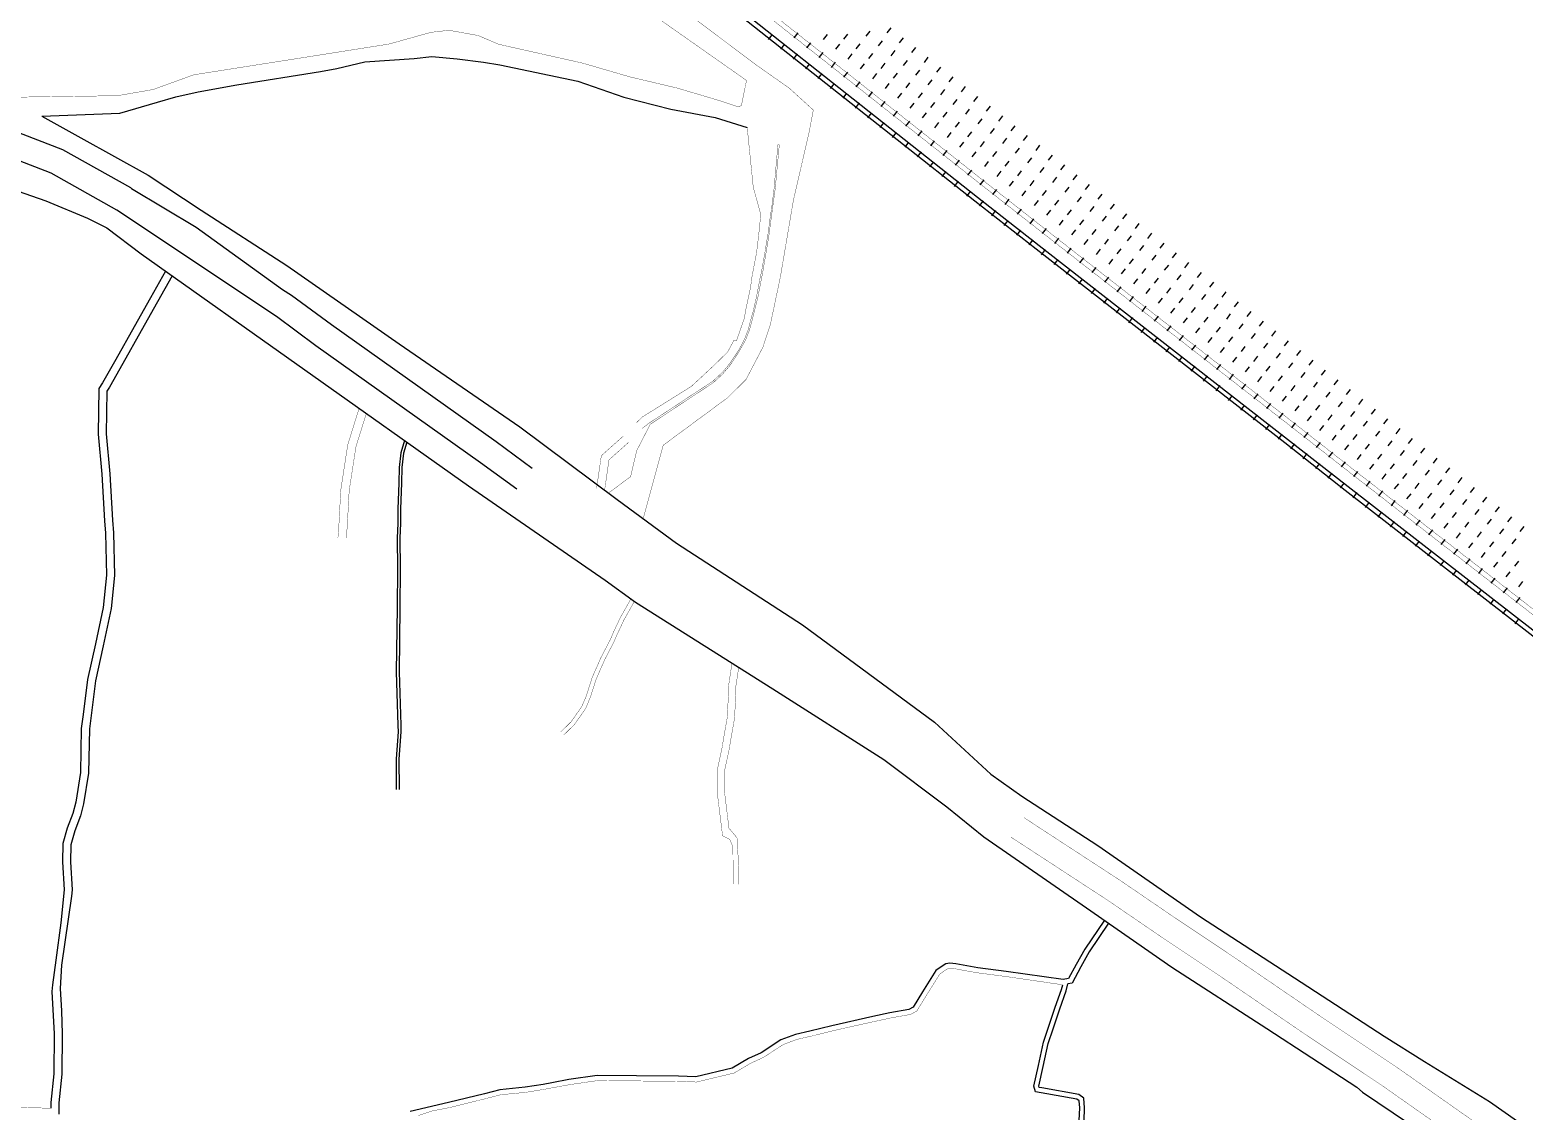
# Model space of a CAD drawing. Header units: metres. Extents: x 375792 to 378704, y 2469502 to 2471712.
# Drawn here: x 377932.6 to 378405.4, y 2470452.8 to 2470795 of the extents above; entities that cross this region are included whole.
import ezdxf

# ---------------------------------------------------------------- set-up
doc = ezdxf.new("R2010")
doc.units = ezdxf.units.M
doc.header["$MEASUREMENT"] = 0
doc.layers.add('DLSS', color=1, linetype='Continuous')

msp = doc.modelspace()

# ---------------------------------------------------------------- linework, layer by layer
at = {"layer": 'DLSS', "linetype": 'Continuous', "flags": 128}
for points, elevation in [([(377959.03, 2470986.89, 0.00000202, 0.00000202, 0), (377977.95, 2470972.44, 0.00000201, 0.00000201, 0), (378002.2, 2470953.49, 0.00000201, 0.00000201, 0), (378025.7, 2470934.93, 0.00000201, 0.00000201, 0), (378048.19, 2470917.22, 0.00000201, 0.00000201, 0), (378065.53, 2470903.5, 0.00000201, 0.00000201, 0), (378080.98, 2470891.2, 0.00000201, 0.00000201, 0), (378106.6, 2470871.1, 0.00000201, 0.00000201, 0), (378135.53, 2470848.31, 0.00000201, 0.00000201, 0), (378167.22, 2470823.37, 0.00000201, 0.00000201, 0), (378199.67, 2470797.59, 0.00000201, 0.00000201, 0), (378257.62, 2470751.9, 0.00000201, 0.00000201, 0), (378302.64, 2470716.45, 0.00000201, 0.00000201, 0), (378359.26, 2470671.98, 0.00000201, 0.00000201, 0), (378382.91, 2470653.27, 0.00000201, 0.00000201, 0), (378407.16, 2470634.22, 0.00000201, 0.00000201, 0), (378443.02, 2470605.95, 0.00000201, 0.00000201, 0), (378472.38, 2470583.85, 0.00000201, 0.00000201, 0), (378494.01, 2470568.93, 0.00000201, 0.00000201, 0), (378526.69, 2470548.07, 0.00000201, 0.00000201, 0), (378556.13, 2470531.28, 0.00000201, 0.00000201, 0), (378590.92, 2470513.31, 0.00000201, 0.00000201, 0), (378619.96, 2470499.89, 0.00000201, 0.00000201, 0), (378620.72, 2470499.57, 0.00000201, 0.00000201, 0)], 18.29), ([(377959.76, 2470988.14, 0.00000202, 0.00000202, 0), (377978.83, 2470973.57, 0.00000201, 0.00000201, 0), (378003.09, 2470954.62, 0.00000201, 0.00000201, 0), (378026.59, 2470936.05, 0.00000201, 0.00000201, 0), (378049.08, 2470918.34, 0.00000201, 0.00000201, 0), (378066.43, 2470904.62, 0.00000201, 0.00000201, 0), (378081.87, 2470892.32, 0.00000201, 0.00000201, 0), (378107.48, 2470872.23, 0.00000201, 0.00000201, 0), (378136.42, 2470849.44, 0.00000201, 0.00000201, 0), (378168.11, 2470824.49, 0.00000201, 0.00000201, 0), (378200.56, 2470798.71, 0.00000201, 0.00000201, 0), (378258.51, 2470753.03, 0.00000201, 0.00000201, 0), (378303.52, 2470717.57, 0.00000201, 0.00000201, 0), (378360.14, 2470673.11, 0.00000201, 0.00000201, 0), (378383.79, 2470654.39, 0.00000201, 0.00000201, 0), (378408.05, 2470635.35, 0.00000201, 0.00000201, 0), (378443.9, 2470607.09, 0.00000201, 0.00000201, 0), (378473.22, 2470585.01, 0.00000201, 0.00000201, 0), (378494.81, 2470570.13, 0.00000201, 0.00000201, 0), (378527.44, 2470549.3, 0.00000201, 0.00000201, 0), (378556.81, 2470532.55, 0.00000201, 0.00000201, 0), (378591.55, 2470514.59, 0.00000201, 0.00000201, 0), (378620.54, 2470501.2, 0.00000201, 0.00000201, 0), (378621.77, 2470500.68, 0.00000201, 0.00000201, 0)], 18.29), ([(377956.28, 2470982.37, 0.00000201, 0.00000201, 0), (377970.55, 2470971.06, 0.00000201, 0.00000201, 0), (378000.69, 2470947.63, 0.00000201, 0.00000201, 0), (378020.92, 2470931.48, 0.00000201, 0.00000201, 0), (378043.62, 2470913.68, 0.00000201, 0.00000201, 0), (378063.93, 2470897.81, 0.00000201, 0.00000201, 0), (378084.98, 2470881.43, 0.00000201, 0.00000201, 0), (378102.83, 2470867.22, 0.00000201, 0.00000201, 0), (378123.34, 2470851.31, 0.00000201, 0.00000201, 0), (378145.66, 2470833.69, 0.00000201, 0.00000201, 0), (378165.99, 2470817.79, 0.00000201, 0.00000201, 0), (378188.78, 2470799.97, 0.00000201, 0.00000201, 0), (378210.54, 2470782.8, 0.00000201, 0.00000201, 0), (378232.67, 2470765.52, 0.00000201, 0.00000201, 0), (378257.16, 2470746.31, 0.00000201, 0.00000201, 0), (378284.75, 2470724.76, 0.00000201, 0.00000201, 0), (378304.46, 2470709.14, 0.00000201, 0.00000201, 0), (378331.85, 2470687.63, 0.00000201, 0.00000201, 0), (378355.49, 2470669.11, 0.00000201, 0.00000201, 0), (378378.82, 2470650.72, 0.00000201, 0.00000201, 0), (378401.49, 2470632.79, 0.00000201, 0.00000201, 0), (378420.91, 2470617.44, 0.00000201, 0.00000201, 0)], 11.64), ([(377957.05, 2470983.59, 0.00000201, 0.00000201, 0), (377971.43, 2470972.19, 0.00000201, 0.00000201, 0), (378001.57, 2470948.75, 0.00000201, 0.00000201, 0), (378021.81, 2470932.61, 0.00000201, 0.00000201, 0), (378044.5, 2470914.81, 0.00000201, 0.00000201, 0), (378064.81, 2470898.95, 0.00000201, 0.00000201, 0), (378085.87, 2470882.55, 0.00000201, 0.00000201, 0), (378103.72, 2470868.35, 0.00000201, 0.00000201, 0), (378124.22, 2470852.44, 0.00000201, 0.00000201, 0), (378146.55, 2470834.82, 0.00000201, 0.00000201, 0), (378166.87, 2470818.92, 0.00000201, 0.00000201, 0), (378189.67, 2470801.1, 0.00000201, 0.00000201, 0), (378211.42, 2470783.93, 0.00000201, 0.00000201, 0), (378233.56, 2470766.65, 0.00000201, 0.00000201, 0), (378258.04, 2470747.44, 0.00000201, 0.00000201, 0), (378285.64, 2470725.89, 0.00000201, 0.00000201, 0), (378305.34, 2470710.27, 0.00000201, 0.00000201, 0), (378332.73, 2470688.76, 0.00000201, 0.00000201, 0), (378356.38, 2470670.24, 0.00000201, 0.00000201, 0), (378379.71, 2470651.85, 0.00000201, 0.00000201, 0), (378402.38, 2470633.92, 0.00000201, 0.00000201, 0), (378421.8, 2470618.57, 0.00000201, 0.00000201, 0)], 11.64), ([(377953.6, 2470978.07, 0.00000201, 0.00000201, 0), (377996.68, 2470944.41, 0.00000201, 0.00000201, 0), (378026.3, 2470921.02, 0.00000201, 0.00000201, 0), (378059, 2470895.32, 0.00000201, 0.00000201, 0), (378091.61, 2470869.84, 0.00000201, 0.00000201, 0), (378122.37, 2470845.56, 0.00000201, 0.00000201, 0), (378150.18, 2470823.79, 0.00000201, 0.00000201, 0), (378179.67, 2470800.54, 0.00000201, 0.00000201, 0), (378204.81, 2470780.88, 0.00000201, 0.00000201, 0), (378231.43, 2470759.82, 0.00000201, 0.00000201, 0), (378260.82, 2470736.76, 0.00000201, 0.00000201, 0), (378285.5, 2470717.4, 0.00000201, 0.00000201, 0), (378307.69, 2470699.94, 0.00000201, 0.00000201, 0), (378331.21, 2470681.46, 0.00000201, 0.00000201, 0), (378351.91, 2470665.16, 0.00000201, 0.00000201, 0), (378377.04, 2470645.44, 0.00000201, 0.00000201, 0), (378401.07, 2470626.63, 0.00000201, 0.00000201, 0), (378422.42, 2470609.84, 0.00000201, 0.00000201, 0)], 11.56), ([(377954.36, 2470979.29, 0.00000201, 0.00000201, 0), (377997.57, 2470945.54, 0.00000201, 0.00000201, 0), (378027.19, 2470922.15, 0.00000201, 0.00000201, 0), (378059.88, 2470896.45, 0.00000201, 0.00000201, 0), (378092.49, 2470870.97, 0.00000201, 0.00000201, 0), (378123.26, 2470846.69, 0.00000201, 0.00000201, 0), (378151.06, 2470824.92, 0.00000201, 0.00000201, 0), (378180.56, 2470801.67, 0.00000201, 0.00000201, 0), (378205.69, 2470782, 0.00000201, 0.00000201, 0), (378232.32, 2470760.95, 0.00000201, 0.00000201, 0), (378261.7, 2470737.89, 0.00000201, 0.00000201, 0), (378286.39, 2470718.53, 0.00000201, 0.00000201, 0), (378308.58, 2470701.07, 0.00000201, 0.00000201, 0), (378332.09, 2470682.59, 0.00000201, 0.00000201, 0), (378352.8, 2470666.29, 0.00000201, 0.00000201, 0), (378377.93, 2470646.57, 0.00000201, 0.00000201, 0), (378401.95, 2470627.76, 0.00000201, 0.00000201, 0), (378423.3, 2470610.97, 0.00000201, 0.00000201, 0)], 11.56), ([(377949.57, 2470971.62, 0.1, 0.1, 0), (377961.1, 2470962.5, 0.1, 0.1, 0), (378063.81, 2470881.73, 0.1, 0.1, 0), (378124.76, 2470833.8, 0.1, 0.1, 0), (378160.96, 2470805.22, 0.1, 0.1, 0), (378234.65, 2470747.01, 0.1, 0.1, 0), (378256.52, 2470729.86, 0.1, 0.1, 0), (378332.69, 2470670.49, 0.1, 0.1, 0), (378351.86, 2470655.49, 0.1, 0.1, 0), (378440.44, 2470586.7, 0.1, 0.1, 0), (378485.4, 2470554.01, 0.1, 0.1, 0), (378523.57, 2470529.13, 0.1, 0.1, 0), (378553.24, 2470511.72, 0.1, 0.1, 0), (378568.83, 2470503.9, 0.1, 0.1, 0), (378582.16, 2470498.13, 0.1, 0.1, 0), (378600.55, 2470490.22, 0.1, 0.1, 0), (378606.74, 2470487.61, 0.1, 0.1, 0), (378608.79, 2470486.78, 0.1, 0.1, 0)], 12.62), ([(377951.59, 2470974.85, 0.00000201, 0.00000201, 0), (377966.68, 2470963.02, 0.00000201, 0.00000201, 0), (377990.96, 2470944.03, 0.00000201, 0.00000201, 0), (378016.99, 2470923.31, 0.00000201, 0.00000201, 0), (378036.38, 2470908.19, 0.00000201, 0.00000201, 0), (378059.61, 2470889.82, 0.00000201, 0.00000201, 0), (378075.68, 2470877.3, 0.00000201, 0.00000201, 0), (378097.77, 2470859.64, 0.00000201, 0.00000201, 0), (378118.1, 2470843.86, 0.00000201, 0.00000201, 0), (378140.23, 2470826.38, 0.00000201, 0.00000201, 0), (378161.08, 2470810.02, 0.00000201, 0.00000201, 0), (378182.86, 2470792.93, 0.00000201, 0.00000201, 0), (378200.45, 2470778.96, 0.00000201, 0.00000201, 0), (378220.91, 2470762.79, 0.00000201, 0.00000201, 0), (378244.66, 2470744.23, 0.00000201, 0.00000201, 0), (378264.67, 2470728.55, 0.00000201, 0.00000201, 0), (378286.48, 2470711.34, 0.00000201, 0.00000201, 0), (378308.82, 2470693.63, 0.00000201, 0.00000201, 0), (378324.25, 2470681.52, 0.00000201, 0.00000201, 0), (378344, 2470666, 0.00000201, 0.00000201, 0), (378362.08, 2470651.97, 0.00000201, 0.00000201, 0), (378375.53, 2470641.13, 0.00000201, 0.00000201, 0), (378396.91, 2470624.38, 0.00000201, 0.00000201, 0), (378414.04, 2470611.04, 0.00000201, 0.00000201, 0)], 11.5), ([(377952.35, 2470976.08, 0.00000201, 0.00000201, 0), (377967.57, 2470964.14, 0.00000201, 0.00000201, 0), (377991.85, 2470945.15, 0.00000201, 0.00000201, 0), (378017.88, 2470924.44, 0.00000201, 0.00000201, 0), (378037.27, 2470909.32, 0.00000201, 0.00000201, 0), (378060.49, 2470890.95, 0.00000201, 0.00000201, 0), (378076.57, 2470878.43, 0.00000201, 0.00000201, 0), (378098.66, 2470860.76, 0.00000201, 0.00000201, 0), (378118.98, 2470844.99, 0.00000201, 0.00000201, 0), (378141.11, 2470827.5, 0.00000201, 0.00000201, 0), (378161.96, 2470811.15, 0.00000201, 0.00000201, 0), (378183.75, 2470794.06, 0.00000201, 0.00000201, 0), (378201.34, 2470780.09, 0.00000201, 0.00000201, 0), (378221.8, 2470763.92, 0.00000201, 0.00000201, 0), (378245.54, 2470745.36, 0.00000201, 0.00000201, 0), (378265.56, 2470729.68, 0.00000201, 0.00000201, 0), (378287.37, 2470712.47, 0.00000201, 0.00000201, 0), (378309.71, 2470694.76, 0.00000201, 0.00000201, 0), (378325.14, 2470682.65, 0.00000201, 0.00000201, 0), (378344.89, 2470667.13, 0.00000201, 0.00000201, 0), (378362.97, 2470653.1, 0.00000201, 0.00000201, 0), (378376.43, 2470642.26, 0.00000201, 0.00000201, 0), (378397.79, 2470625.51, 0.00000201, 0.00000201, 0), (378414.92, 2470612.17, 0.00000201, 0.00000201, 0)], 11.5), ([(377948.8, 2470970.39, 0.1, 0.1, 0), (377960.21, 2470961.37, 0.1, 0.1, 0), (378062.92, 2470880.6, 0.1, 0.1, 0), (378123.87, 2470832.67, 0.1, 0.1, 0), (378160.07, 2470804.09, 0.1, 0.1, 0), (378233.76, 2470745.88, 0.1, 0.1, 0), (378255.63, 2470728.73, 0.1, 0.1, 0), (378331.81, 2470669.36, 0.1, 0.1, 0), (378350.98, 2470654.35, 0.1, 0.1, 0), (378439.58, 2470585.55, 0.1, 0.1, 0), (378484.59, 2470552.83, 0.1, 0.1, 0), (378522.82, 2470527.91, 0.1, 0.1, 0), (378552.56, 2470510.45, 0.1, 0.1, 0), (378568.22, 2470502.6, 0.1, 0.1, 0), (378581.59, 2470496.81, 0.1, 0.1, 0), (378599.99, 2470488.9, 0.1, 0.1, 0), (378606.2, 2470486.28, 0.1, 0.1, 0), (378607.74, 2470485.66, 0.1, 0.1, 0)], 12.28), ([(378162.96, 2470783.51, 0.1, 0.1, 0), (378121.7, 2470814.38, 0.1, 0.1, 0), (378077.06, 2470846.68, 0.1, 0.1, 0), (378052.05, 2470864.61, 0.1, 0.1, 0), (378023.77, 2470883.41, 0.1, 0.1, 0), (377989.28, 2470910.14, 0.1, 0.1, 0), (377953.93, 2470940.22, 0.1, 0.1, 0), (377937.34, 2470952.04, 0.1, 0.1, 0)], 9.68), ([(378159.37, 2470778.96, 0.1, 0.1, 0), (378117.46, 2470808.41, 0.1, 0.1, 0), (378072.79, 2470840.74, 0.1, 0.1, 0), (378047.7, 2470858.22, 0.1, 0.1, 0), (378019.49, 2470877.47, 0.1, 0.1, 0), (377984.67, 2470904.46, 0.1, 0.1, 0), (377952.26, 2470931.59, 0.1, 0.1, 0), (377933.49, 2470945.88, 0.1, 0.1, 0)], 9.68), ([(377914.61, 2470773.47, 0.1, 0.1, 0), (377960.31, 2470774.13, 0.1, 0.1, 0), (377971.58, 2470776.08, 0.1, 0.1, 0), (377984.48, 2470780.75, 0.1, 0.1, 0), (378023.86, 2470786.94, 0.1, 0.1, 0), (378046.25, 2470790.48, 0.1, 0.1, 0), (378059.5, 2470794.18, 0.1, 0.1, 0), (378065.23, 2470794.84, 0.1, 0.1, 0), (378074.5, 2470793.17, 0.1, 0.1, 0), (378081.01, 2470790.39, 0.1, 0.1, 0), (378107.49, 2470784.45, 0.1, 0.1, 0), (378122.46, 2470780.09, 0.1, 0.1, 0), (378137.43, 2470776.55, 0.1, 0.1, 0), (378151.1, 2470772.5, 0.1, 0.1, 0), (378156.79, 2470770.6, 0.1, 0.1, 0), (378157.77, 2470771.05, 0.1, 0.1, 0), (378159.37, 2470778.96, 0.1, 0.1, 0)], 9.6), ([(378162.96, 2470783.51, 0.1, 0.1, 0), (378172.93, 2470776.49, 0.1, 0.1, 0), (378180.51, 2470769.6, 0.1, 0.1, 0), (378179.14, 2470762.34, 0.1, 0.1, 0), (378174.23, 2470741.13, 0.1, 0.1, 0)], 9.96), ([(378115.96, 2470648.6, 0.1, 0.1, 0), (378122.69, 2470653.57, 0.1, 0.1, 0), (378124.63, 2470661.82, 0.1, 0.1, 0), (378128.9, 2470670.12, 0.1, 0.1, 0), (378149.01, 2470683.43, 0.1, 0.1, 0), (378151.8, 2470686.04, 0.1, 0.1, 0), (378151.8, 2470686.04, 0.1, 0.1, 0), (378154.24, 2470688.89, 0.1, 0.1, 0), (378156.79, 2470692.78, 0.1, 0.1, 0), (378159.08, 2470696.83, 0.1, 0.1, 0), (378160.34, 2470700.05, 0.1, 0.1, 0), (378160.34, 2470700.05, 0.1, 0.1, 0), (378160.34, 2470700.05, 0.1, 0.1, 0), (378161.21, 2470703.33, 0.1, 0.1, 0), (378163.01, 2470710.54, 0.1, 0.1, 0), (378164.51, 2470718.29, 0.1, 0.1, 0), (378165.39, 2470723.43, 0.1, 0.1, 0), (378166.43, 2470729.71, 0.1, 0.1, 0), (378167.51, 2470737.75, 0.1, 0.1, 0), (378168.46, 2470744.71, 0.1, 0.1, 0), (378169.75, 2470758.55, 0.1, 0.1, 0), (378169.31, 2470758.59, 0.1, 0.1, 0)], 9.16), ([(378126.66, 2470640.25, 0.1, 0.1, 0), (378133, 2470663.51, 0.1, 0.1, 0), (378153.45, 2470678.6, 0.1, 0.1, 0), (378159.22, 2470684.33, 0.1, 0.1, 0), (378164.55, 2470694.52, 0.1, 0.1, 0), (378166.94, 2470701.79, 0.1, 0.1, 0), (378170.09, 2470716.76, 0.1, 0.1, 0), (378174.23, 2470741.13, 0.1, 0.1, 0)], 9.16)]:
    msp.add_lwpolyline(points, format="xyseb", dxfattribs=dict(at, elevation=elevation))
for points in [[(378604.71, 2470482.4), (378598.72, 2470484.92), (378580.33, 2470492.83), (378566.96, 2470498.62), (378551.3, 2470506.47), (378521.56, 2470523.93), (378483.33, 2470548.85), (378438.32, 2470581.57), (378349.72, 2470650.37), (378330.55, 2470665.38), (378254.37, 2470724.75), (378232.5, 2470741.9), (378158.81, 2470800.11), (378122.61, 2470828.69), (378061.66, 2470876.62), (377958.95, 2470957.39), (377946.72, 2470967.06)], [(378603.68, 2470481.28), (378598.16, 2470483.6), (378579.76, 2470491.51), (378566.35, 2470497.32), (378550.61, 2470505.21), (378520.8, 2470522.71), (378482.51, 2470547.66), (378437.45, 2470580.42), (378348.83, 2470649.24), (378329.67, 2470664.24), (378253.49, 2470723.62), (378231.61, 2470740.77), (378157.92, 2470798.99), (378121.72, 2470827.57), (378060.77, 2470875.49), (377958.06, 2470956.26), (377945.96, 2470965.84)], [(378166.37, 2470791.93), (378167.63, 2470793.53)], [(378175.65, 2470794), (378174.39, 2470792.4)], [(378170.29, 2470788.83), (378171.55, 2470790.43)], [(378174.21, 2470785.73), (378175.48, 2470787.33)], [(378179.58, 2470790.9), (378178.32, 2470789.3)], [(378183.5, 2470787.8), (378182.24, 2470786.2)], [(377832.91, 2470785.94), (377846.67, 2470784.71), (377862.55, 2470781.12), (377883.24, 2470776.06), (377903.62, 2470770.65), (377927.12, 2470763.27), (377942.93, 2470757.16), (377964.46, 2470745.05), (377964.81, 2470744.81), (377985.24, 2470732.51), (378012.57, 2470712.79), (378015.4, 2470711.06), (378028.02, 2470701.69), (378080.11, 2470664.7), (378091.58, 2470656.3)], [(378178.14, 2470782.63), (378179.4, 2470784.23)], [(378187.42, 2470784.7), (378186.16, 2470783.1)], [(378182.06, 2470779.53), (378183.32, 2470781.13)], [(378185.99, 2470776.43), (378187.25, 2470778.03)], [(378191.35, 2470781.6), (378190.09, 2470780)], [(378195.27, 2470778.5), (378194.01, 2470776.9)], [(378189.91, 2470773.34), (378191.17, 2470774.93)], [(378199.19, 2470775.4), (378197.93, 2470773.8)], [(378193.83, 2470770.24), (378195.09, 2470771.83)], [(378197.76, 2470767.14), (378199.02, 2470768.73)], [(378203.12, 2470772.3), (378201.86, 2470770.7)], [(378207.04, 2470769.2), (378205.78, 2470767.61)], [(377936.42, 2470767.69), (377948.72, 2470760.81), (377970.07, 2470749.02), (377986.8, 2470737.93), (378013.95, 2470720.37), (378049.49, 2470695.64), (378087.69, 2470669.32), (378118.41, 2470646.37), (378137.25, 2470632.57), (378177.06, 2470606.69), (378218.91, 2470575.87), (378236.69, 2470559.41), (378246.54, 2470552.5), (378270.54, 2470536.91), (378303.01, 2470514.24), (378332.79, 2470495.02), (378361.14, 2470476.49), (378373.89, 2470468.56), (378394.44, 2470455.9), (378403.34, 2470449.67)], [(378201.68, 2470764.04), (378202.94, 2470765.63)], [(378210.96, 2470766.1), (378209.7, 2470764.51)], [(378205.6, 2470760.94), (378206.86, 2470762.53)], [(378209.53, 2470757.84), (378210.79, 2470759.44)], [(378214.89, 2470763), (378213.63, 2470761.41)], [(378218.81, 2470759.9), (378217.55, 2470758.31)], [(378213.45, 2470754.74), (378214.71, 2470756.34)], [(378222.74, 2470756.8), (378221.47, 2470755.21)], [(378217.37, 2470751.64), (378218.63, 2470753.24)], [(378221.3, 2470748.54), (378222.56, 2470750.14)], [(378226.66, 2470753.7), (378225.4, 2470752.11)], [(378230.58, 2470750.61), (378229.32, 2470749.01)], [(377926.48, 2470744.77), (377937.65, 2470740.9), (377950.85, 2470735.39), (377956.92, 2470732.28), (377967.83, 2470724.1), (378071.42, 2470650.68), (378114.66, 2470620.83), (378124.3, 2470613.82), (378167.75, 2470586.49), (378202.82, 2470564.1), (378222.8, 2470549.1), (378234.43, 2470539.58), (378266.94, 2470517.19), (378293.96, 2470498.4), (378324.04, 2470479), (378352.54, 2470460.36), (378354.3, 2470458.84), (378368.82, 2470449.03)], [(378225.22, 2470745.44), (378226.48, 2470747.04)], [(378234.51, 2470747.51), (378233.24, 2470745.91)], [(378238.43, 2470744.42), (378237.18, 2470742.82)], [(378229.14, 2470742.34), (378230.4, 2470743.94)], [(378233.08, 2470739.24), (378234.33, 2470740.85)], [(378242.37, 2470741.34), (378241.11, 2470739.74)], [(378237.01, 2470736.16), (378238.27, 2470737.76)], [(378246.3, 2470738.25), (378245.05, 2470736.65)], [(378250.24, 2470735.17), (378248.98, 2470733.57)], [(378240.95, 2470733.07), (378242.2, 2470734.67)], [(378244.88, 2470729.99), (378246.14, 2470731.59)], [(378254.17, 2470732.08), (378252.92, 2470730.48)], [(378248.81, 2470726.9), (378250.07, 2470728.5)], [(378258.11, 2470729), (378256.86, 2470727.4)], [(378262.05, 2470725.93), (378260.8, 2470724.32)], [(378252.75, 2470723.82), (378254, 2470725.42)], [(378256.7, 2470720.74), (378257.95, 2470722.34)], [(378265.99, 2470722.86), (378264.74, 2470721.25)], [(377975.5, 2470718.66), (377970.79, 2470710.17), (377965.64, 2470700.96), (377959.78, 2470690.65), (377955.6, 2470683.26), (377954.39, 2470681.48), (377954.25, 2470667.02), (377955.4, 2470654.33), (377956.21, 2470639.61), (377956.5, 2470635.69), (377956.88, 2470622.45), (377955.8, 2470612.22), (377953.32, 2470600.64), (377950.88, 2470589.43), (377949.52, 2470578.3), (377948.88, 2470573.94), (377948.58, 2470559.99), (377947.11, 2470550.55), (377946.16, 2470547.02), (377944.45, 2470542.34), (377943.06, 2470537.49), (377942.92, 2470531.66), (377943.41, 2470522.87), (377942.37, 2470512.37), (377940.8, 2470500.57), (377939.78, 2470492.8), (377939.59, 2470490.7), (377940.29, 2470477.26), (377940.2, 2470464.62), (377939.25, 2470455.56), (377939.22, 2470453.73)], [(377977.6, 2470717.17), (377973.01, 2470708.93), (377967.86, 2470699.71), (377961.99, 2470689.39), (377957.76, 2470681.91), (377956.93, 2470680.68), (377956.8, 2470667.12), (377957.94, 2470654.52), (377958.76, 2470639.77), (377959.04, 2470635.82), (377959.43, 2470622.35), (377958.32, 2470611.82), (377955.81, 2470600.1), (377953.39, 2470589), (377952.05, 2470577.96), (377951.43, 2470573.73), (377951.13, 2470559.77), (377949.61, 2470550.03), (377948.6, 2470546.25), (377946.87, 2470541.55), (377945.6, 2470537.1), (377945.47, 2470531.7), (377945.97, 2470522.81), (377945.77, 2470520.87), (377942.66, 2470498.98), (377942.23, 2470491.59), (377942.61, 2470484.54), (377942.84, 2470477.32), (377942.75, 2470464.48), (377941.8, 2470455.4), (377941.74, 2470451.87)], [(378260.64, 2470717.66), (378261.89, 2470719.27)], [(378264.58, 2470714.59), (378265.83, 2470716.2)], [(378269.94, 2470719.78), (378268.69, 2470718.18)], [(378273.88, 2470716.71), (378272.63, 2470715.1)], [(378268.53, 2470711.52), (378269.78, 2470713.12)], [(378277.82, 2470713.63), (378276.57, 2470712.03)], [(378272.47, 2470708.44), (378273.72, 2470710.05)], [(378276.41, 2470705.37), (378277.66, 2470706.97)], [(378281.77, 2470710.56), (378280.52, 2470708.96)], [(378285.71, 2470707.49), (378284.46, 2470705.88)], [(378280.36, 2470702.3), (378281.61, 2470703.9)], [(378289.65, 2470704.41), (378288.4, 2470702.81)], [(378284.3, 2470699.22), (378285.55, 2470700.83)], [(378288.24, 2470696.15), (378289.49, 2470697.75)], [(378293.6, 2470701.34), (378292.35, 2470699.73)], [(378297.54, 2470698.27), (378296.29, 2470696.66)], [(378292.19, 2470693.07), (378293.44, 2470694.68)], [(378301.49, 2470695.19), (378300.23, 2470693.59)], [(378296.13, 2470690), (378297.38, 2470691.61)], [(378300.07, 2470686.93), (378301.33, 2470688.53)], [(378305.43, 2470692.12), (378304.18, 2470690.51)], [(378309.37, 2470689.04), (378308.12, 2470687.44)], [(378304.02, 2470683.85), (378305.27, 2470685.46)], [(378313.32, 2470685.97), (378312.07, 2470684.37)], [(378307.96, 2470680.78), (378309.21, 2470682.38)], [(378311.91, 2470677.71), (378313.16, 2470679.31)], [(378317.26, 2470682.9), (378316.01, 2470681.29)], [(378321.2, 2470679.82), (378319.95, 2470678.22)], [(378315.85, 2470674.63), (378317.1, 2470676.24)], [(378325.15, 2470676.75), (378323.9, 2470675.14)], [(378329.09, 2470673.68), (378327.84, 2470672.07)], [(378319.79, 2470671.56), (378321.04, 2470673.16)], [(378323.74, 2470668.48), (378324.99, 2470670.09)], [(378333.04, 2470670.6), (378331.78, 2470669)], [(378051.15, 2470665.04), (378049.97, 2470661.16), (378049.5, 2470656.49), (378049.33, 2470651.63), (378049.06, 2470643.33), (378049.02, 2470638.8), (378048.85, 2470634.22), (378048.91, 2470624.38), (378048.82, 2470612.17), (378048.56, 2470591.84), (378049.09, 2470574.89), (378049.17, 2470572.83), (378048.53, 2470564.26), (378048.56, 2470554.62)], [(378051.9, 2470664.52), (378050.82, 2470660.99), (378050.36, 2470656.43), (378050.19, 2470651.61), (378049.92, 2470643.32), (378049.88, 2470638.78), (378049.72, 2470634.2), (378049.77, 2470624.38), (378049.69, 2470612.16), (378049.43, 2470591.85), (378049.95, 2470574.92), (378050.03, 2470572.81), (378049.39, 2470564.23), (378049.43, 2470554.62)], [(378327.68, 2470665.41), (378328.93, 2470667.02)], [(378336.97, 2470667.52), (378335.72, 2470665.92)], [(378340.91, 2470664.44), (378339.66, 2470662.83)], [(378331.62, 2470662.34), (378332.87, 2470663.94)], [(378335.55, 2470659.25), (378336.81, 2470660.86)], [(378344.85, 2470661.35), (378343.59, 2470659.75)], [(378339.49, 2470656.17), (378340.75, 2470657.77)], [(378343.43, 2470653.09), (378344.68, 2470654.69)], [(378348.79, 2470658.27), (378347.53, 2470656.67)], [(378352.72, 2470655.2), (378351.47, 2470653.59)], [(378347.37, 2470650.01), (378348.62, 2470651.61)], [(378356.67, 2470652.13), (378355.42, 2470650.52)], [(378351.32, 2470646.93), (378352.57, 2470648.54)], [(378355.27, 2470643.87), (378356.51, 2470645.47)], [(378360.62, 2470649.06), (378359.37, 2470647.46)], [(378364.57, 2470646), (378363.32, 2470644.39)], [(378359.22, 2470640.8), (378360.46, 2470642.41)], [(378368.52, 2470642.93), (378367.27, 2470641.32)], [(378363.16, 2470637.73), (378364.41, 2470639.34)], [(378367.11, 2470634.67), (378368.36, 2470636.27)], [(378372.47, 2470639.86), (378371.22, 2470638.26)], [(378376.41, 2470636.8), (378375.17, 2470635.19)], [(378371.06, 2470631.6), (378372.31, 2470633.21)], [(378380.36, 2470633.73), (378379.12, 2470632.12)], [(378375.01, 2470628.53), (378376.26, 2470630.14)], [(378378.96, 2470625.46), (378380.21, 2470627.07)], [(378384.31, 2470630.66), (378383.06, 2470629.06)], [(378388.26, 2470627.6), (378387.01, 2470625.99)], [(378382.91, 2470622.4), (378384.16, 2470624.01)], [(378392.21, 2470624.53), (378390.96, 2470622.92)], [(378386.86, 2470619.33), (378388.11, 2470620.94)], [(378390.81, 2470616.26), (378392.06, 2470617.87)], [(378396.16, 2470621.46), (378394.91, 2470619.86)], [(378400.11, 2470618.4), (378398.86, 2470616.79)], [(378394.76, 2470613.2), (378396, 2470614.8)], [(378404.06, 2470615.33), (378402.81, 2470613.72)], [(378398.71, 2470610.13), (378399.95, 2470611.74)], [(378402.65, 2470607.06), (378403.9, 2470608.67)], [(378272.62, 2470513.25), (378266.42, 2470504.09), (378263.7, 2470499.25), (378261.31, 2470494.78), (378259.55, 2470494.41), (378241.52, 2470497.03), (378232.56, 2470498.2), (378227.98, 2470499.01), (378225.65, 2470499.47), (378223.7, 2470499.62), (378222.48, 2470499.39), (378220.93, 2470498.47), (378219.33, 2470497.28), (378215.08, 2470490.52), (378212.11, 2470485.71), (378210.77, 2470484.96), (378204.69, 2470483.88), (378199.36, 2470482.73), (378186.4, 2470479.83), (378179.42, 2470478.09), (378174.87, 2470477.08), (378170.26, 2470475.33), (378164.04, 2470471.27), (378160.03, 2470469.44), (378154.85, 2470466.39), (378143.38, 2470463.63), (378137.87, 2470463.84), (378124.55, 2470463.98), (378112.13, 2470464.09), (378103.17, 2470462.78), (378097.75, 2470461.81), (378094.98, 2470461.28), (378089.3, 2470460.35), (378081.29, 2470459.59), (378076.43, 2470458.33), (378065.05, 2470455.5), (378052.94, 2470452.7)], [(378273.94, 2470512.32), (378267.8, 2470503.24), (378265.12, 2470498.47), (378262.38, 2470493.35), (378261.05, 2470493.07)], [(378257.19, 2470419.87), (378258.35, 2470426.05), (378259.79, 2470429.53), (378261.26, 2470431.39), (378263.47, 2470436.16), (378264.3, 2470441.72), (378264.69, 2470449.82), (378264.81, 2470453.84), (378264.69, 2470456.08), (378263.93, 2470456.64), (378252.57, 2470458.63), (378250.79, 2470458.95), (378250.29, 2470460.67), (378251.73, 2470467.28), (378253.33, 2470474.58), (378254.93, 2470479.37), (378257.05, 2470485.66), (378259.07, 2470491.27), (378259.42, 2470492.79)], [(378266.21, 2470449.76), (378266.34, 2470453.85), (378266.17, 2470456.89), (378264.54, 2470458.08), (378252.83, 2470460.14), (378251.99, 2470460.28), (378251.86, 2470460.73), (378253.23, 2470466.95), (378254.8, 2470474.17), (378256.38, 2470478.88), (378258.49, 2470485.16), (378260.54, 2470490.84), (378261.05, 2470493.07)]]:
    msp.add_lwpolyline(points, dxfattribs=at)
for points, elevation in [([(378086.66, 2470649.58), (378075.24, 2470657.94), (378023.12, 2470694.94), (378010.6, 2470704.25), (377960.1, 2470737.94), (377939.37, 2470749.6), (377924.36, 2470755.39), (377901.3, 2470762.65), (377881.18, 2470767.98), (377860.64, 2470773.01), (377845.37, 2470776.45), (377832.17, 2470777.64), (377830.89, 2470777.78), (377810.15, 2470779.63), (377770.49, 2470782.16), (377738.56, 2470783.33), (377701.47, 2470786.3), (377674.6, 2470790.09), (377643.31, 2470795.79), (377628.47, 2470799.39), (377598.1, 2470807.34), (377583.41, 2470811.06), (377558.17, 2470817.72), (377547.09, 2470821.46)], 9.39), ([(378184.88, 2470793.55), (378183.61, 2470791.95)], 10.51), ([(378191.32, 2470793.63), (378190.07, 2470792.03)], 10.61), ([(378198.41, 2470794.58), (378197.15, 2470792.98)], 10.59), ([(378205.03, 2470795.57), (378203.77, 2470793.98)], 10.53), ([(378208.95, 2470792.48), (378207.69, 2470790.88)], 10.53), ([(378188.8, 2470790.44), (378187.53, 2470788.84)], 10.53), ([(378192.71, 2470787.33), (378191.45, 2470785.73)], 10.56), ([(378195.26, 2470790.55), (378194.01, 2470788.94)], 10.61), ([(378199.2, 2470787.47), (378197.95, 2470785.86)], 10.61), ([(378202.33, 2470791.48), (378201.07, 2470789.89)], 10.58), ([(378206.26, 2470788.39), (378205, 2470786.79)], 10.57), ([(378212.88, 2470789.38), (378211.62, 2470787.79)], 10.53), ([(377936.42, 2470767.69), (377961.03, 2470768.61), (377972.96, 2470772.13), (377978.76, 2470773.8), (377985.87, 2470775.34), (377998.13, 2470777.58), (378024.6, 2470781.74), (378029.76, 2470782.71), (378038.56, 2470784.81), (378054.25, 2470785.87), (378059.78, 2470786.55), (378067.77, 2470785.75), (378076.2, 2470784.78), (378081.33, 2470783.88), (378105.98, 2470778.71), (378120.54, 2470773.69), (378135.44, 2470769.92), (378149.43, 2470767.2), (378159.59, 2470764.1)], 9.6), ([(378196.63, 2470784.22), (378195.36, 2470782.62)], 10.58), ([(378203.14, 2470784.39), (378201.88, 2470782.78)], 10.61), ([(378210.19, 2470785.29), (378208.93, 2470783.69)], 10.56), ([(378216.8, 2470786.29), (378215.55, 2470784.69)], 10.52), ([(378220.73, 2470783.19), (378219.47, 2470781.59)], 10.52), ([(378200.54, 2470781.11), (378199.28, 2470779.51)], 10.61), ([(378204.46, 2470778.01), (378203.2, 2470776.41)], 10.6), ([(378207.08, 2470781.29), (378205.82, 2470779.7)], 10.6), ([(378211, 2470778.19), (378209.74, 2470776.6)], 10.6), ([(378214.11, 2470782.21), (378212.86, 2470780.61)], 10.55), ([(378218.06, 2470779.13), (378216.8, 2470777.53)], 10.56), ([(378224.66, 2470780.1), (378223.4, 2470778.5)], 10.52), ([(378208.38, 2470774.91), (378207.12, 2470773.31)], 10.59), ([(378214.92, 2470775.09), (378213.66, 2470773.49)], 10.59), ([(378222, 2470776.06), (378220.74, 2470774.45)], 10.56), ([(378225.94, 2470772.98), (378224.68, 2470771.38)], 10.56), ([(378228.58, 2470777), (378227.32, 2470775.4)], 10.52), ([(378232.51, 2470773.91), (378231.25, 2470772.31)], 10.52), ([(378212.3, 2470771.81), (378211.04, 2470770.21)], 10.57), ([(378216.23, 2470768.71), (378214.97, 2470767.11)], 10.55), ([(378218.84, 2470771.99), (378217.58, 2470770.39)], 10.58), ([(378222.77, 2470768.89), (378221.5, 2470767.29)], 10.57), ([(378229.88, 2470769.9), (378228.63, 2470768.3)], 10.56), ([(378236.44, 2470770.81), (378235.18, 2470769.21)], 10.52), ([(378220.15, 2470765.61), (378218.89, 2470764.01)], 10.54), ([(378226.69, 2470765.79), (378225.43, 2470764.19)], 10.57), ([(378233.82, 2470766.82), (378232.57, 2470765.22)], 10.56), ([(378237.76, 2470763.74), (378236.5, 2470762.14)], 10.56), ([(378240.36, 2470767.71), (378239.1, 2470766.12)], 10.51), ([(378244.29, 2470764.62), (378243.03, 2470763.02)], 10.51), ([(378224.07, 2470762.52), (378222.82, 2470760.92)], 10.53), ([(378228.01, 2470759.44), (378226.76, 2470757.84)], 10.52), ([(378230.61, 2470762.69), (378229.35, 2470761.09)], 10.56), ([(378234.53, 2470759.6), (378233.28, 2470757.99)], 10.55), ([(378241.69, 2470760.65), (378240.43, 2470759.05)], 10.55), ([(378248.22, 2470761.52), (378246.96, 2470759.93)], 10.51), ([(378231.95, 2470756.37), (378230.7, 2470754.76)], 10.51), ([(378238.47, 2470756.51), (378237.21, 2470754.91)], 10.54), ([(378245.62, 2470757.56), (378244.37, 2470755.96)], 10.55), ([(378249.56, 2470754.48), (378248.3, 2470752.88)], 10.54), ([(378252.14, 2470758.43), (378250.88, 2470756.83)], 10.51), ([(378256.07, 2470755.33), (378254.81, 2470753.73)], 10.51), ([(378235.89, 2470753.29), (378234.64, 2470751.68)], 10.51), ([(378239.83, 2470750.21), (378238.58, 2470748.6)], 10.5), ([(378242.4, 2470753.42), (378241.14, 2470751.82)], 10.53), ([(378246.33, 2470750.33), (378245.08, 2470748.73)], 10.52), ([(378253.49, 2470751.39), (378252.24, 2470749.79)], 10.54), ([(378260, 2470752.24), (378258.74, 2470750.64)], 10.5), ([(378263.92, 2470749.14), (378262.67, 2470747.55)], 10.49), ([(378243.77, 2470747.13), (378242.52, 2470745.53)], 10.49), ([(378250.27, 2470747.25), (378249.01, 2470745.65)], 10.51), ([(378257.43, 2470748.31), (378256.17, 2470746.71)], 10.53), ([(378261.36, 2470745.23), (378260.11, 2470743.63)], 10.52), ([(378267.85, 2470746.05), (378266.59, 2470744.45)], 10.48), ([(378247.71, 2470744.05), (378246.46, 2470742.44)], 10.48), ([(378251.65, 2470740.96), (378250.39, 2470739.36)], 10.47), ([(378254.2, 2470744.16), (378252.94, 2470742.56)], 10.51), ([(378258.13, 2470741.07), (378256.88, 2470739.47)], 10.5), ([(378265.3, 2470742.15), (378264.05, 2470740.55)], 10.51), ([(378271.78, 2470742.96), (378270.52, 2470741.36)], 10.46), ([(378275.71, 2470739.86), (378274.45, 2470738.26)], 10.45), ([(378255.58, 2470737.88), (378254.33, 2470736.28)], 10.45), ([(378262.06, 2470737.99), (378260.81, 2470736.39)], 10.49), ([(378269.24, 2470739.08), (378267.99, 2470737.47)], 10.5), ([(378273.19, 2470736), (378271.93, 2470734.39)], 10.49), ([(378279.64, 2470736.77), (378278.38, 2470735.17)], 10.44), ([(378259.52, 2470734.79), (378258.26, 2470733.19)], 10.44), ([(378263.46, 2470731.71), (378262.2, 2470730.11)], 10.43), ([(378266, 2470734.9), (378264.74, 2470733.3)], 10.47), ([(378269.93, 2470731.82), (378268.68, 2470730.21)], 10.45), ([(378277.13, 2470732.92), (378275.87, 2470731.32)], 10.47), ([(378283.56, 2470733.68), (378282.31, 2470732.08)], 10.43), ([(378287.49, 2470730.58), (378286.23, 2470728.98)], 10.42), ([(378267.39, 2470728.62), (378266.13, 2470727.02)], 10.41), ([(378271.32, 2470725.52), (378270.06, 2470723.92)], 10.39), ([(378273.87, 2470728.73), (378272.61, 2470727.13)], 10.43), ([(378277.8, 2470725.64), (378276.55, 2470724.04)], 10.41), ([(378281.07, 2470729.84), (378279.81, 2470728.24)], 10.46), ([(378285.01, 2470726.77), (378283.75, 2470725.16)], 10.45), ([(378291.42, 2470727.49), (378290.16, 2470725.89)], 10.4), ([(378275.24, 2470722.42), (378273.98, 2470720.82)], 10.37), ([(378281.74, 2470722.56), (378280.48, 2470720.96)], 10.4), ([(378288.94, 2470723.66), (378287.68, 2470722.06)], 10.45), ([(378295.35, 2470724.39), (378294.09, 2470722.8)], 10.39), ([(378299.28, 2470721.3), (378298.02, 2470719.7)], 10.38), ([(378279.17, 2470719.32), (378277.9, 2470717.73)], 10.35), ([(378283.09, 2470716.23), (378281.83, 2470714.63)], 10.33), ([(378285.67, 2470719.47), (378284.42, 2470717.87)], 10.38), ([(378289.6, 2470716.38), (378288.35, 2470714.78)], 10.37), ([(378292.86, 2470720.55), (378291.59, 2470718.96)], 10.45), ([(378296.78, 2470717.44), (378295.51, 2470715.85)], 10.46), ([(378303.2, 2470718.21), (378301.94, 2470716.61)], 10.37), ([(378287.02, 2470713.13), (378285.75, 2470711.53)], 10.3), ([(378293.53, 2470713.29), (378292.28, 2470711.69)], 10.36), ([(378300.69, 2470714.34), (378299.43, 2470712.74)], 10.46), ([(378307.13, 2470715.12), (378305.88, 2470713.52)], 10.36), ([(378311.07, 2470712.03), (378309.81, 2470710.43)], 10.36), ([(378290.94, 2470710.02), (378289.67, 2470708.43)], 10.3), ([(378294.86, 2470706.92), (378293.59, 2470705.32)], 10.31), ([(378297.46, 2470710.2), (378296.21, 2470708.6)], 10.35), ([(378301.39, 2470707.11), (378300.13, 2470705.51)], 10.34), ([(378304.61, 2470711.23), (378303.35, 2470709.64)], 10.46), ([(378308.53, 2470708.14), (378307.28, 2470706.54)], 10.45), ([(378315, 2470708.94), (378313.74, 2470707.34)], 10.36), ([(378298.77, 2470703.81), (378297.51, 2470702.22)], 10.31), ([(378305.32, 2470704.02), (378304.06, 2470702.42)], 10.33), ([(378312.47, 2470705.06), (378311.21, 2470703.45)], 10.44), ([(378316.4, 2470701.97), (378315.14, 2470700.37)], 10.43), ([(378318.93, 2470705.86), (378317.67, 2470704.26)], 10.36), ([(378322.86, 2470702.77), (378321.61, 2470701.17)], 10.36), ([(378302.69, 2470700.7), (378301.43, 2470699.11)], 10.31), ([(378306.61, 2470697.6), (378305.35, 2470696)], 10.32), ([(378309.25, 2470700.92), (378307.99, 2470699.32)], 10.32), ([(378313.18, 2470697.83), (378311.93, 2470696.23)], 10.3), ([(378320.33, 2470698.88), (378319.07, 2470697.28)], 10.41), ([(378326.8, 2470699.68), (378325.54, 2470698.08)], 10.36), ([(378310.53, 2470694.5), (378309.27, 2470692.9)], 10.32), ([(378317.11, 2470694.75), (378315.86, 2470693.15)], 10.28), ([(378324.26, 2470695.79), (378323.01, 2470694.19)], 10.4), ([(378328.2, 2470692.71), (378326.94, 2470691.1)], 10.38), ([(378330.73, 2470696.59), (378329.47, 2470694.99)], 10.36), ([(378334.66, 2470693.5), (378333.4, 2470691.9)], 10.36), ([(378314.46, 2470691.41), (378313.2, 2470689.81)], 10.31), ([(378318.39, 2470688.33), (378317.14, 2470686.73)], 10.29), ([(378321.05, 2470691.66), (378319.79, 2470690.06)], 10.27), ([(378324.98, 2470688.57), (378323.72, 2470686.97)], 10.25), ([(378332.13, 2470689.62), (378330.87, 2470688.02)], 10.37), ([(378338.59, 2470690.42), (378337.34, 2470688.82)], 10.36), ([(378322.32, 2470685.24), (378321.07, 2470683.64)], 10.28), ([(378328.91, 2470685.48), (378327.65, 2470683.88)], 10.23), ([(378336.06, 2470686.53), (378334.81, 2470684.93)], 10.36), ([(378340, 2470683.45), (378338.75, 2470681.85)], 10.36), ([(378342.53, 2470687.33), (378341.27, 2470685.73)], 10.35), ([(378346.46, 2470684.24), (378345.2, 2470682.64)], 10.35), ([(378326.26, 2470682.15), (378325, 2470680.55)], 10.27), ([(378330.19, 2470679.06), (378328.93, 2470677.46)], 10.26), ([(378332.84, 2470682.38), (378331.58, 2470680.79)], 10.22), ([(378336.77, 2470679.29), (378335.51, 2470677.69)], 10.22), ([(378343.94, 2470680.37), (378342.68, 2470678.77)], 10.35), ([(378350.39, 2470681.15), (378349.13, 2470679.55)], 10.35), ([(378334.12, 2470675.97), (378332.86, 2470674.37)], 10.24), ([(378340.7, 2470676.2), (378339.44, 2470674.6)], 10.22), ([(378347.87, 2470677.29), (378346.62, 2470675.68)], 10.34), ([(378351.81, 2470674.2), (378350.55, 2470672.6)], 10.34), ([(378354.32, 2470678.06), (378353.07, 2470676.46)], 10.35), ([(378358.26, 2470674.98), (378357, 2470673.38)], 10.35), ([(378338.05, 2470672.88), (378336.8, 2470671.28)], 10.22), ([(378341.98, 2470669.79), (378340.73, 2470668.19)], 10.21), ([(378344.62, 2470673.1), (378343.37, 2470671.51)], 10.22), ([(378348.55, 2470670.01), (378347.29, 2470668.41)], 10.22), ([(378355.75, 2470671.12), (378354.49, 2470669.52)], 10.33), ([(378362.19, 2470671.88), (378360.93, 2470670.28)], 10.35), ([(378366.11, 2470668.77), (378364.85, 2470667.18)], 10.34), ([(378345.91, 2470666.72), (378344.66, 2470665.11)], 10.2), ([(378352.48, 2470666.92), (378351.22, 2470665.32)], 10.22), ([(378359.68, 2470668.02), (378358.42, 2470666.43)], 10.33), ([(378363.61, 2470664.93), (378362.35, 2470663.33)], 10.32), ([(378370.03, 2470665.67), (378368.77, 2470664.07)], 10.34), ([(378349.86, 2470663.65), (378348.61, 2470662.04)], 10.21), ([(378353.81, 2470660.58), (378352.56, 2470658.98)], 10.22), ([(378356.41, 2470663.83), (378355.16, 2470662.23)], 10.21), ([(378360.34, 2470660.75), (378359.09, 2470659.14)], 10.21), ([(378367.53, 2470661.83), (378366.27, 2470660.23)], 10.31), ([(378373.95, 2470662.57), (378372.69, 2470660.97)], 10.34), ([(378377.87, 2470659.46), (378376.61, 2470657.87)], 10.33), ([(378357.76, 2470657.52), (378356.51, 2470655.91)], 10.22), ([(378364.28, 2470657.66), (378363.02, 2470656.06)], 10.2), ([(378368.21, 2470654.57), (378366.96, 2470652.97)], 10.2), ([(378371.46, 2470658.74), (378370.2, 2470657.14)], 10.31), ([(378375.38, 2470655.64), (378374.12, 2470654.04)], 10.3), ([(378381.79, 2470656.36), (378380.53, 2470654.77)], 10.33), ([(378361.71, 2470654.45), (378360.46, 2470652.84)], 10.23), ([(378365.65, 2470651.32), (378364.37, 2470649.74)], 10.23), ([(378372.14, 2470651.49), (378370.89, 2470649.88)], 10.2), ([(378379.31, 2470652.54), (378378.05, 2470650.95)], 10.29), ([(378385.71, 2470653.27), (378384.45, 2470651.67)], 10.33), ([(378389.64, 2470650.18), (378388.39, 2470648.58)], 10.34), ([(378369.54, 2470648.19), (378368.27, 2470646.6)], 10.22), ([(378376.08, 2470648.4), (378374.82, 2470646.8)], 10.19), ([(378380.01, 2470645.32), (378378.76, 2470643.71)], 10.19), ([(378383.23, 2470649.44), (378381.97, 2470647.85)], 10.3), ([(378387.16, 2470646.34), (378385.89, 2470644.74)], 10.31), ([(378393.58, 2470647.09), (378392.32, 2470645.49)], 10.35), ([(378373.44, 2470645.05), (378372.16, 2470643.46)], 10.2), ([(378377.32, 2470641.94), (378376.07, 2470640.34)], 10.2), ([(378383.95, 2470642.23), (378382.69, 2470640.63)], 10.2), ([(378391.08, 2470643.24), (378389.82, 2470641.64)], 10.31), ([(378397.51, 2470644.01), (378396.25, 2470642.41)], 10.36), ([(378401.44, 2470640.92), (378400.19, 2470639.32)], 10.37), ([(378381.26, 2470638.85), (378380, 2470637.25)], 10.21), ([(378385.19, 2470635.77), (378383.94, 2470634.17)], 10.23), ([(378387.89, 2470639.15), (378386.63, 2470637.55)], 10.2), ([(378391.82, 2470636.07), (378390.57, 2470634.47)], 10.21), ([(378395, 2470640.14), (378393.74, 2470638.54)], 10.32), ([(378398.92, 2470637.03), (378397.66, 2470635.44)], 10.33), ([(378405.38, 2470637.83), (378404.12, 2470636.23)], 10.38), ([(378389.13, 2470632.68), (378387.87, 2470631.08)], 10.25), ([(378395.76, 2470632.99), (378394.51, 2470631.38)], 10.21), ([(378402.84, 2470633.93), (378401.58, 2470632.34)], 10.33), ([(378393.06, 2470629.6), (378391.81, 2470628)], 10.27), ([(378397, 2470626.52), (378395.74, 2470624.91)], 10.29), ([(378399.7, 2470629.9), (378398.44, 2470628.3)], 10.22), ([(378403.63, 2470626.82), (378402.38, 2470625.22)], 10.23), ([(378400.94, 2470623.44), (378399.69, 2470621.84)], 10.3), ([(378404.88, 2470620.37), (378403.63, 2470618.77)], 10.32)]:
    msp.add_lwpolyline(points, dxfattribs=dict(at, elevation=elevation))
for points in [[(378124.63, 2470670.74, 0.1, 0.1, 0), (378126.47, 2470672.5, 0.1, 0.1, 0), (378141.95, 2470682.16, 0.1, 0.1, 0), (378149.18, 2470688.89, 0.1, 0.1, 0), (378153.41, 2470693.03, 0.1, 0.1, 0), (378155.42, 2470696.79, 0.1, 0.1, 0), (378156.2, 2470696.57, 0.1, 0.1, 0), (378158.73, 2470703.82, 0.1, 0.1, 0), (378159.07, 2470706.09, 0.1, 0.1, 0), (378160.65, 2470713.48, 0.1, 0.1, 0), (378161.12, 2470716.93, 0.1, 0.1, 0), (378162.58, 2470724.59, 0.1, 0.1, 0), (378163.21, 2470729.87, 0.1, 0.1, 0), (378163.89, 2470736.51, 0.1, 0.1, 0), (378161.51, 2470745.2, 0.1, 0.1, 0), (378159.59, 2470764.1, 0.1, 0.1, 0)], [(378126.46, 2470668.89, 0.1, 0.1, 0), (378128.22, 2470670.3, 0.1, 0.1, 0), (378148.8, 2470683.84, 0.1, 0.1, 0), (378151.9, 2470686.74, 0.1, 0.1, 0), (378154.07, 2470689.37, 0.1, 0.1, 0), (378157.02, 2470693.79, 0.1, 0.1, 0), (378158.75, 2470697.13, 0.1, 0.1, 0), (378159.93, 2470700.14, 0.1, 0.1, 0), (378160.75, 2470703.31, 0.1, 0.1, 0), (378161.51, 2470706.01, 0.1, 0.1, 0), (378162.56, 2470710.62, 0.1, 0.1, 0), (378163.67, 2470716.44, 0.1, 0.1, 0), (378164.14, 2470718.47, 0.1, 0.1, 0), (378164.14, 2470718.47, 0.1, 0.1, 0), (378165.13, 2470724.14, 0.1, 0.1, 0), (378165.95, 2470729.11, 0.1, 0.1, 0), (378166.3, 2470731.13, 0.1, 0.1, 0), (378166.7, 2470734.47, 0.1, 0.1, 0), (378167.41, 2470739.22, 0.1, 0.1, 0), (378167.41, 2470739.22, 0.1, 0.1, 0), (378168.05, 2470744.25, 0.1, 0.1, 0), (378168.35, 2470747.65, 0.1, 0.1, 0), (378169.31, 2470758.59, 0.1, 0.1, 0)], [(378036.79, 2470675.22, 0.1, 0.1, 0), (378033.19, 2470663.67, 0.1, 0.1, 0), (378030.99, 2470649.37, 0.1, 0.1, 0), (378030.4, 2470638.42, 0.1, 0.1, 0), (378030.09, 2470634.28, 0.1, 0.1, 0)], [(378039.08, 2470673.6, 0.1, 0.1, 0), (378035.79, 2470663.07, 0.1, 0.1, 0), (378033.64, 2470649.1, 0.1, 0.1, 0), (378033.06, 2470638.25, 0.1, 0.1, 0), (378032.74, 2470634.08, 0.1, 0.1, 0)], [(378111.94, 2470649.92, 0.1, 0.1, 0), (378113.43, 2470660.2, 0.1, 0.1, 0), (378120.22, 2470666.27, 0.1, 0.1, 0), (378120.35, 2470666.4, 0.1, 0.1, 0)], [(378114.51, 2470649.55, 0.1, 0.1, 0), (378115.86, 2470658.9, 0.1, 0.1, 0), (378122.01, 2470664.39, 0.1, 0.1, 0), (378122.12, 2470664.5, 0.1, 0.1, 0)], [(378122.79, 2470614.92, 0.1, 0.1, 0), (378119.36, 2470608.82, 0.1, 0.1, 0), (378117.21, 2470604.2, 0.1, 0.1, 0), (378116.23, 2470601.93, 0.1, 0.1, 0), (378113.25, 2470596.2, 0.1, 0.1, 0), (378110.54, 2470590.01, 0.1, 0.1, 0), (378108.7, 2470584.26, 0.1, 0.1, 0), (378107.25, 2470580.82, 0.1, 0.1, 0), (378103.86, 2470576, 0.1, 0.1, 0), (378100.61, 2470572.82, 0.1, 0.1, 0)], [(378123.89, 2470614.11, 0.1, 0.1, 0), (378120.57, 2470608.2, 0.1, 0.1, 0), (378118.44, 2470603.64, 0.1, 0.1, 0), (378117.45, 2470601.35, 0.1, 0.1, 0), (378114.48, 2470595.61, 0.1, 0.1, 0), (378111.81, 2470589.53, 0.1, 0.1, 0), (378109.97, 2470583.79, 0.1, 0.1, 0), (378108.44, 2470580.16, 0.1, 0.1, 0), (378104.9, 2470575.12, 0.1, 0.1, 0), (378101.56, 2470571.85, 0.1, 0.1, 0)], [(378154.78, 2470594.65, 0.1, 0.1, 0), (378153.92, 2470588.82, 0.1, 0.1, 0), (378153.65, 2470587.08, 0.1, 0.1, 0), (378153.71, 2470585.72, 0.1, 0.1, 0), (378153.3, 2470577.46, 0.1, 0.1, 0), (378152.24, 2470571.44, 0.1, 0.1, 0), (378151.66, 2470567.89, 0.1, 0.1, 0), (378150.08, 2470560.54, 0.1, 0.1, 0), (378150.12, 2470553.55, 0.1, 0.1, 0), (378151.8, 2470539.95, 0.1, 0.1, 0), (378154.08, 2470538.79, 0.1, 0.1, 0), (378155.09, 2470536.37, 0.1, 0.1, 0), (378155.13, 2470524.66, 0.1, 0.1, 0)], [(378156.92, 2470593.31, 0.1, 0.1, 0), (378156.2, 2470588.47, 0.1, 0.1, 0), (378155.96, 2470586.96, 0.1, 0.1, 0), (378156.02, 2470585.72, 0.1, 0.1, 0), (378155.6, 2470577.2, 0.1, 0.1, 0), (378154.51, 2470571.05, 0.1, 0.1, 0), (378153.93, 2470567.47, 0.1, 0.1, 0), (378152.39, 2470560.3, 0.1, 0.1, 0), (378152.43, 2470553.7, 0.1, 0.1, 0), (378153.83, 2470542.32, 0.1, 0.1, 0), (378156.36, 2470539.32, 0.1, 0.1, 0), (378156.9, 2470530.31, 0.1, 0.1, 0), (378156.91, 2470524.61, 0.1, 0.1, 0)], [(378259.42, 2470492.79, 0.1, 0.1, 0), (378241.3, 2470495.43, 0.1, 0.1, 0), (378232.32, 2470496.6, 0.1, 0.1, 0), (378227.68, 2470497.42, 0.1, 0.1, 0), (378225.44, 2470497.86, 0.1, 0.1, 0), (378223.79, 2470497.99, 0.1, 0.1, 0), (378223.05, 2470497.85, 0.1, 0.1, 0), (378221.82, 2470497.12, 0.1, 0.1, 0), (378220.53, 2470496.17, 0.1, 0.1, 0), (378216.45, 2470489.67, 0.1, 0.1, 0), (378213.27, 2470484.5, 0.1, 0.1, 0), (378211.32, 2470483.42, 0.1, 0.1, 0), (378205, 2470482.29, 0.1, 0.1, 0), (378199.71, 2470481.15, 0.1, 0.1, 0), (378186.77, 2470478.26, 0.1, 0.1, 0), (378179.8, 2470476.52, 0.1, 0.1, 0), (378175.33, 2470475.52, 0.1, 0.1, 0), (378171, 2470473.88, 0.1, 0.1, 0), (378164.82, 2470469.86, 0.1, 0.1, 0), (378160.78, 2470468, 0.1, 0.1, 0), (378155.46, 2470464.87, 0.1, 0.1, 0), (378143.54, 2470462.01, 0.1, 0.1, 0), (378137.83, 2470462.23, 0.1, 0.1, 0), (378124.53, 2470462.36, 0.1, 0.1, 0), (378112.24, 2470462.48, 0.1, 0.1, 0), (378103.43, 2470461.19, 0.1, 0.1, 0), (378098.05, 2470460.22, 0.1, 0.1, 0), (378095.26, 2470459.69, 0.1, 0.1, 0), (378089.5, 2470458.75, 0.1, 0.1, 0), (378081.57, 2470457.99, 0.1, 0.1, 0), (378076.83, 2470456.76, 0.1, 0.1, 0), (378065.43, 2470453.93, 0.1, 0.1, 0), (378059.87, 2470452.87, 0.1, 0.1, 0), (378055.5, 2470451.39, 0.1, 0.1, 0)], [(377939.22, 2470453.73, 0.1, 0.1, 0), (377929.42, 2470453.96, 0.1, 0.1, 0), (377921.53, 2470453.96, 0.1, 0.1, 0), (377915.18, 2470453.46, 0.1, 0.1, 0), (377906.8, 2470452.9, 0.1, 0.1, 0), (377901.94, 2470453.2, 0.1, 0.1, 0), (377899.83, 2470453.33, 0.1, 0.1, 0), (377898.75, 2470453.36, 0.1, 0.1, 0)]]:
    msp.add_lwpolyline(points, format="xyseb", dxfattribs=at)
at = {"layer": 'DLSS', "linetype": 'Continuous', "const_width": 0.1}
for points, elevation in [([(378247.15, 2470545.7), (378277.72, 2470525.75), (378295.47, 2470513.62), (378313.76, 2470501.42), (378341.13, 2470482.71), (378364.84, 2470466.91), (378402.38, 2470440.52), (378413.55, 2470432.04), (378447.96, 2470405.87), (378462.75, 2470394.07), (378471.18, 2470389.25), (378478.98, 2470386.48), (378487.53, 2470385.06), (378496.65, 2470384.83), (378508.23, 2470387.34), (378517.77, 2470391.42), (378526.72, 2470397.9), (378538.07, 2470409.77), (378558.18, 2470431.67), (378583.3, 2470459.15), (378601.82, 2470479.25)], 21.44), ([(378243.1, 2470539.49), (378273.6, 2470519.58), (378291.32, 2470507.47), (378309.61, 2470495.28), (378336.98, 2470476.56), (378360.65, 2470460.79), (378398.01, 2470434.53), (378409.06, 2470426.13), (378443.4, 2470400.01), (378458.57, 2470387.92), (378468.07, 2470382.48), (378477.12, 2470379.27), (378486.82, 2470377.66), (378497.35, 2470377.39), (378510.5, 2470380.24), (378521.44, 2470384.93), (378531.61, 2470392.28), (378543.48, 2470404.7), (378563.65, 2470426.66), (378588.77, 2470454.14), (378608.03, 2470475.05)], 21.47)]:
    msp.add_lwpolyline(points, dxfattribs=dict(at, elevation=elevation))

doc.saveas('drawing.dxf')
